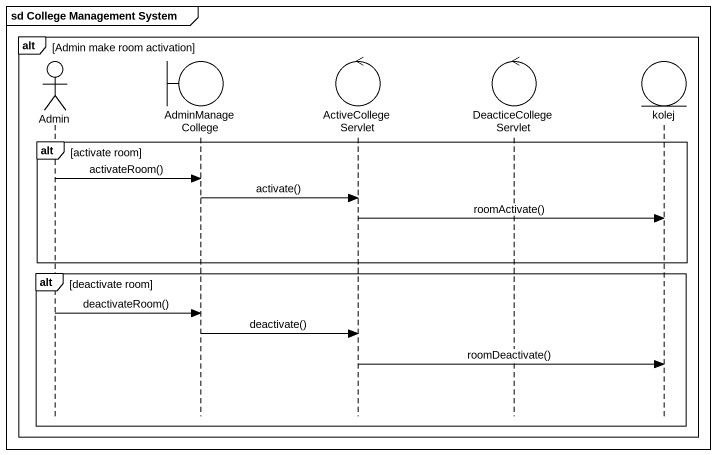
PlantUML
@startuml
mainframe sd College Management System
hide footbox
actor Admin
boundary AdminManageCollege
control ActiveCollegeServlet
control DeacticeCollegeServlet
entity kolej

alt Admin make room activation
  alt activate room
    Admin -> AdminManageCollege : activateRoom()
    AdminManageCollege -> ActiveCollegeServlet : activate()
    ActiveCollegeServlet -> kolej : roomActivate()
  end
  alt deactivate room
    Admin -> AdminManageCollege : deactivateRoom()
    AdminManageCollege -> ActiveCollegeServlet : deactivate()
    ActiveCollegeServlet -> kolej : roomDeactivate()
  end
end
@enduml
